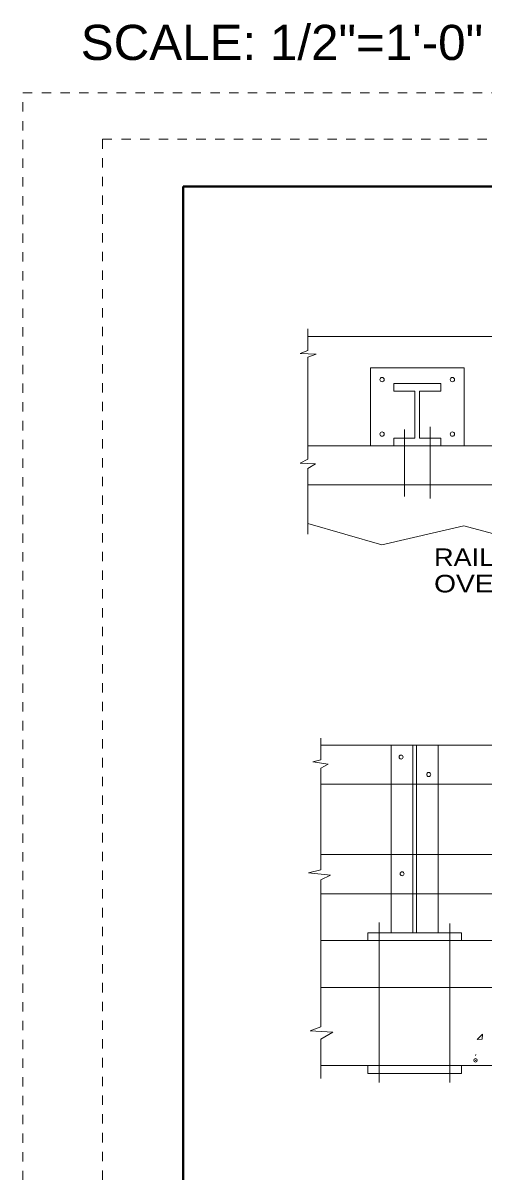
# Model space of a CAD drawing. Extents: x 1363.2 to 1395.5, y -905.5 to -882.8.
# Drawn here: x 1370 to 1374.91, y -895 to -882.75 of the extents above; entities that cross this region are included whole.
import ezdxf
from ezdxf.enums import TextEntityAlignment as Align

# ---------------------------------------------------------------- set-up
doc = ezdxf.new("R2010")
doc.units = 0
doc.header["$LTSCALE"] = 0.075
doc.header["$PDMODE"] = 32
doc.header["$PDSIZE"] = 0.0375
doc.linetypes.add('DOTTED', pattern=[1.5, 0.3, -1.2])
for name, color, linetype, lineweight in [('1', 7, 'Continuous', 13), ('2', 7, 'Continuous', 13), ('4', 7, 'Continuous', 13), ('5', 7, 'Continuous', 13), ('6', 7, 'Continuous', 13), ('61', 7, 'DOTTED', 13), ('62', 7, 'DOTTED', 13), ('63', 7, 'Continuous', 40)]:
    doc.layers.add(name, color=color, linetype=linetype, lineweight=lineweight)
doc.layers.add('8', color=7, linetype='Continuous')
doc.layers.add('9', color=7, linetype='Continuous')

msp = doc.modelspace()

# ---------------------------------------------------------------- linework, layer by layer
at = {"layer": '1'}
for p, q in [((1373.04142, -886.24733), (1373.04142, -886.016)), ((1373.04142, -887.408), (1373.04142, -886.32042)), ((1373.04142, -888.2075), (1373.04142, -887.50542)), ((1374.83025, -893.76833), (1374.833, -893.75683))]:
    msp.add_line(p, q, dxfattribs=at)
for points in [[(1373.04142, -886.24733), (1372.95675, -886.27983), (1373.13025, -886.28792), (1373.04142, -886.32042)], [(1373.04142, -887.408), (1372.95675, -887.44858), (1373.12158, -887.45675), (1373.04142, -887.50542)], [(1373.04142, -888.09417), (1373.82917, -888.32142), (1374.7035, -888.11692), (1375.38358, -888.29867), (1376.23367, -887.93508), (1376.64658, -888.11692), (1377.32667, -887.84417), (1377.88533, -888.026), (1378.61392, -887.84417), (1379.24542, -888.04867), (1379.85267, -887.84417), (1380.82417, -888.20775), (1381.74717, -887.91233), (1382.25717, -888.11692), (1382.84008, -887.9805), (1383.39875, -888.45775), (1384.03025, -887.9805), (1384.37025, -888.18508), (1384.67883, -888.09417)]]:
    msp.add_lwpolyline(points, dxfattribs=at)
msp.add_lwpolyline([(1374.9005, -893.59317), (1374.90325, -893.54225), (1374.8475, -893.59658)], close=True, dxfattribs=at)
msp.add_point((1374.83025, -893.82), dxfattribs=at)
at = {"layer": '2'}
for p, q in [((1373.04142, -886.09833), (1384.67883, -886.09833)), ((1374.70808, -887.265), (1374.70808, -886.43333)), ((1373.95808, -886.59833), (1374.45808, -886.59833)), ((1373.95808, -886.68167), (1373.95808, -886.59833)), ((1373.95808, -886.68167), (1374.18308, -886.68167)), ((1374.18308, -887.18167), (1374.18308, -886.68167)), ((1374.23308, -887.18167), (1374.23308, -886.68167)), ((1374.23308, -886.68167), (1374.45808, -886.68167)), ((1374.45808, -886.68167), (1374.45808, -886.59833)), ((1373.95808, -887.18167), (1374.18308, -887.18167)), ((1373.95808, -887.265), (1373.95808, -887.18167)), ((1374.23308, -887.18167), (1374.45808, -887.18167)), ((1374.45808, -887.265), (1374.45808, -887.18167)), ((1373.04142, -887.265), (1377.8185, -887.265)), ((1373.04142, -887.68167), (1377.8185, -887.68167)), ((1373.18058, -890.459), (1377.791, -890.459)), ((1373.18058, -890.87567), (1377.791, -890.87567)), ((1373.93058, -891.62567), (1373.93058, -890.87567)), ((1374.43058, -891.62567), (1374.43058, -890.87567)), ((1373.18058, -891.62567), (1377.791, -891.62567)), ((1373.18058, -892.04233), (1377.791, -892.04233)), ((1373.93058, -892.459), (1373.93058, -892.04233)), ((1374.43058, -892.459), (1374.43058, -892.04233)), ((1373.68058, -892.459), (1374.68058, -892.459)), ((1373.68058, -892.54233), (1373.68058, -892.459)), ((1374.68058, -892.54233), (1374.68058, -892.459)), ((1373.18058, -892.54233), (1384.48467, -892.54233)), ((1373.68058, -892.54233), (1374.68058, -892.54233)), ((1373.18058, -893.04233), (1384.48467, -893.04233)), ((1373.18058, -893.87567), (1384.48467, -893.87567)), ((1373.68058, -893.87567), (1374.68058, -893.87567)), ((1373.68058, -893.959), (1373.68058, -893.87567)), ((1374.68058, -893.959), (1374.68058, -893.87567)), ((1373.68058, -893.959), (1374.68058, -893.959))]:
    msp.add_line(p, q, dxfattribs=at)
msp.add_lwpolyline([(1373.70808, -887.265), (1373.70808, -886.43333), (1374.70808, -886.43333)], dxfattribs=at)
for centre, radius in [((1373.83308, -886.55833), 0.02336), ((1374.58308, -886.55833), 0.02336), ((1373.83308, -887.14), 0.02336), ((1374.58308, -887.14), 0.02336), ((1374.03567, -890.58533), 0.0215), ((1374.33075, -890.77108), 0.0215), ((1374.04642, -891.83025), 0.0215)]:
    msp.add_circle(centre, radius, dxfattribs=at)
at = {"layer": '4'}
for p, q in [((1373.18058, -890.61325), (1373.18058, -890.38217)), ((1373.18058, -891.78892), (1373.18058, -890.70242)), ((1373.18058, -893.46333), (1373.18058, -891.89433)), ((1373.18058, -894.01467), (1373.18058, -893.59308))]:
    msp.add_line(p, q, dxfattribs=at)
for points in [[(1373.18058, -890.61325), (1373.09208, -890.6375), (1373.25667, -890.66183), (1373.18058, -890.70242)], [(1373.18058, -891.78892), (1373.04875, -891.82133), (1373.28267, -891.84567), (1373.18058, -891.89433)], [(1373.18058, -893.46333), (1373.06608, -893.50383), (1373.30875, -893.52008), (1373.18058, -893.59308)]]:
    msp.add_lwpolyline(points, dxfattribs=at)
at = {"layer": '5'}
for p, q in [((1373.93058, -890.87567), (1373.93058, -890.459)), ((1374.15975, -892.459), (1374.15975, -890.459)), ((1374.20142, -892.459), (1374.20142, -890.459)), ((1374.43058, -890.87567), (1374.43058, -890.459)), ((1373.93058, -892.04233), (1373.93058, -891.62567)), ((1374.43058, -892.04233), (1374.43058, -891.62567)), ((1373.80267, -892.34967), (1373.80267, -894.05633)), ((1374.55658, -892.35967), (1374.55658, -894.05633))]:
    msp.add_line(p, q, dxfattribs=at)
at = {"layer": '6'}
for p, q in [((1374.34558, -887.064), (1374.34558, -887.827)), ((1374.07058, -887.09133), (1374.07058, -887.80692))]:
    msp.add_line(p, q, dxfattribs=at)
at = {"layer": '61'}
for p, q in [((1385.75, -883.995), (1370.85, -883.995)), ((1370.85, -883.995), (1370.85, -904.63))]:
    msp.add_line(p, q, dxfattribs=at)
at = {"layer": '62'}
for p, q in [((1370, -905.5), (1370, -883.5)), ((1370, -883.5), (1387, -883.5))]:
    msp.add_line(p, q, dxfattribs=at)
at = {"layer": '63'}
for q in [(1371.70833, -904.5), (1385.70833, -884.5)]:
    msp.add_line((1371.70833, -884.5), q, dxfattribs=at)

# ---------------------------------------------------------------- texts
at = {"layer": '8'}
for s, width, p in [('RAILS SHALL BE CONTINUOUS', 1.15, (1374.38775, -888.54733)), ('OVER TWO OR MORE POSTS', 1.2, (1374.38775, -888.8285))]:
    msp.add_text(s, height=0.1875, dxfattribs=dict(at, width=width)).set_placement(p)
at = {"layer": '9', "width": 1.05}
msp.add_text('SCALE: 1/2"=1\'-0"', height=0.375, dxfattribs=at).set_placement((1372.76367, -883.14883), align=Align.CENTER)

doc.saveas('drawing.dxf')
